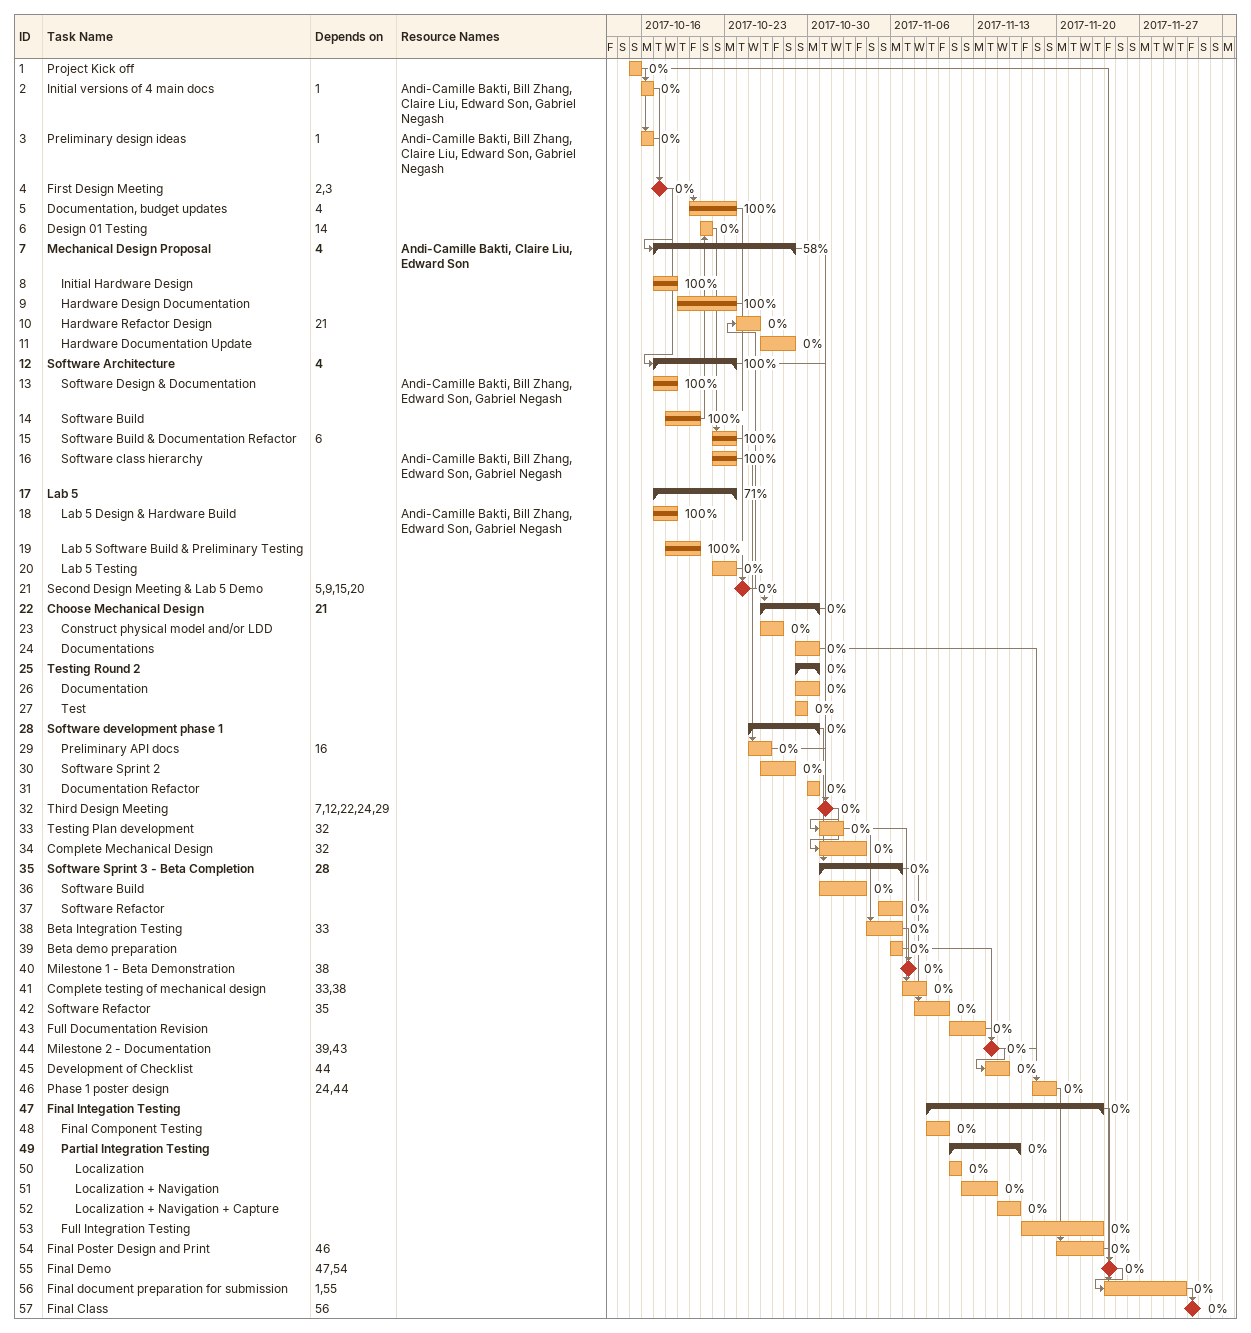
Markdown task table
| ID | Level | Task | Start | Finish | Predecessors | Resources | % complete |
|---|---|---|---|---|---|---|---|
| 1 | 1 | Project Kick off | 2017-10-15 | 2017-10-15 |  |  | 0 |
| 2 | 1 | Initial versions of 4 main docs | 2017-10-16 | 2017-10-16 | 1 | Andi-Camille Bakti, Bill Zhang, Claire Liu, Edward Son, Gabriel Negash | 0 |
| 3 | 1 | Preliminary design ideas | 2017-10-16 | 2017-10-16 | 1 | Andi-Camille Bakti, Bill Zhang, Claire Liu, Edward Son, Gabriel Negash | 0 |
| 4 | 1 | First Design Meeting (milestone) | 2017-10-17 | 2017-10-17 | 2, 3 |  | 0 |
| 5 | 1 | Documentation, budget updates | 2017-10-20 | 2017-10-23 | 4 |  | 100 |
| 6 | 1 | Design 01 Testing | 2017-10-21 | 2017-10-21 | 14 |  | 0 |
| 7 | 1 | **Mechanical Design Proposal** | 2017-10-17 | 2017-10-28 | 4 | Andi-Camille Bakti, Claire Liu, Edward Son | 58 |
| 8 | 2 | Initial Hardware Design | 2017-10-17 | 2017-10-18 |  |  | 100 |
| 9 | 2 | Hardware Design Documentation | 2017-10-19 | 2017-10-23 |  |  | 100 |
| 10 | 2 | Hardware Refactor Design | 2017-10-24 | 2017-10-25 | 21 |  | 0 |
| 11 | 2 | Hardware Documentation Update | 2017-10-26 | 2017-10-28 |  |  | 0 |
| 12 | 1 | **Software Architecture** | 2017-10-17 | 2017-10-23 | 4 |  | 100 |
| 13 | 2 | Software Design & Documentation | 2017-10-17 | 2017-10-18 |  | Andi-Camille Bakti, Bill Zhang, Edward Son, Gabriel Negash | 100 |
| 14 | 2 | Software Build | 2017-10-18 | 2017-10-20 |  |  | 100 |
| 15 | 2 | Software Build & Documentation Refactor | 2017-10-22 | 2017-10-23 | 6 |  | 100 |
| 16 | 2 | Software class hierarchy | 2017-10-22 | 2017-10-23 |  | Andi-Camille Bakti, Bill Zhang, Edward Son, Gabriel Negash | 100 |
| 17 | 1 | **Lab 5** | 2017-10-17 | 2017-10-23 |  |  | 71 |
| 18 | 2 | Lab 5 Design & Hardware Build | 2017-10-17 | 2017-10-18 |  | Andi-Camille Bakti, Bill Zhang, Edward Son, Gabriel Negash | 100 |
| 19 | 2 | Lab 5 Software Build & Preliminary Testing | 2017-10-18 | 2017-10-20 |  |  | 100 |
| 20 | 2 | Lab 5 Testing | 2017-10-22 | 2017-10-23 |  |  | 0 |
| 21 | 1 | Second Design Meeting & Lab 5 Demo (milestone) | 2017-10-24 | 2017-10-24 | 5, 9, 15, 20 |  | 0 |
| 22 | 1 | **Choose Mechanical Design** | 2017-10-26 | 2017-10-30 | 21 |  | 0 |
| 23 | 2 | Construct physical model and/or LDD | 2017-10-26 | 2017-10-27 |  |  | 0 |
| 24 | 2 | Documentations | 2017-10-29 | 2017-10-30 |  |  | 0 |
| 25 | 1 | **Testing Round 2** | 2017-10-29 | 2017-10-30 |  |  | 0 |
| 26 | 2 | Documentation | 2017-10-29 | 2017-10-30 |  |  | 0 |
| 27 | 2 | Test | 2017-10-29 | 2017-10-29 |  |  | 0 |
| 28 | 1 | **Software development phase 1** | 2017-10-25 | 2017-10-30 |  |  | 0 |
| 29 | 2 | Preliminary API docs | 2017-10-25 | 2017-10-26 | 16 |  | 0 |
| 30 | 2 | Software Sprint 2 | 2017-10-26 | 2017-10-28 |  |  | 0 |
| 31 | 2 | Documentation Refactor | 2017-10-30 | 2017-10-30 |  |  | 0 |
| 32 | 1 | Third Design Meeting (milestone) | 2017-10-31 | 2017-10-31 | 7, 12, 22, 24, 29 |  | 0 |
| 33 | 1 | Testing Plan development | 2017-10-31 | 2017-11-01 | 32 |  | 0 |
| 34 | 1 | Complete Mechanical Design | 2017-10-31 | 2017-11-03 | 32 |  | 0 |
| 35 | 1 | **Software Sprint 3 - Beta Completion** | 2017-10-31 | 2017-11-06 | 28 |  | 0 |
| 36 | 2 | Software Build | 2017-10-31 | 2017-11-03 |  |  | 0 |
| 37 | 2 | Software Refactor | 2017-11-05 | 2017-11-06 |  |  | 0 |
| 38 | 1 | Beta Integration Testing | 2017-11-04 | 2017-11-06 | 33 |  | 0 |
| 39 | 1 | Beta demo preparation | 2017-11-06 | 2017-11-06 |  |  | 0 |
| 40 | 1 | Milestone 1 - Beta Demonstration (milestone) | 2017-11-07 | 2017-11-07 | 38 |  | 0 |
| 41 | 1 | Complete testing of mechanical design | 2017-11-07 | 2017-11-08 | 33, 38 |  | 0 |
| 42 | 1 | Software Refactor | 2017-11-08 | 2017-11-10 | 35 |  | 0 |
| 43 | 1 | Full Documentation Revision | 2017-11-11 | 2017-11-13 |  |  | 0 |
| 44 | 1 | Milestone 2 - Documentation (milestone) | 2017-11-14 | 2017-11-14 | 39, 43 |  | 0 |
| 45 | 1 | Development of Checklist | 2017-11-14 | 2017-11-15 | 44 |  | 0 |
| 46 | 1 | Phase 1 poster design | 2017-11-18 | 2017-11-19 | 24, 44 |  | 0 |
| 47 | 1 | **Final Integation Testing** | 2017-11-09 | 2017-11-23 |  |  | 0 |
| 48 | 2 | Final Component Testing | 2017-11-09 | 2017-11-10 |  |  | 0 |
| 49 | 2 | **Partial Integration Testing** | 2017-11-11 | 2017-11-16 |  |  | 0 |
| 50 | 3 | Localization | 2017-11-11 | 2017-11-11 |  |  | 0 |
| 51 | 3 | Localization + Navigation | 2017-11-12 | 2017-11-14 |  |  | 0 |
| 52 | 3 | Localization + Navigation + Capture | 2017-11-15 | 2017-11-16 |  |  | 0 |
| 53 | 2 | Full Integration Testing | 2017-11-17 | 2017-11-23 |  |  | 0 |
| 54 | 1 | Final Poster Design and Print | 2017-11-20 | 2017-11-23 | 46 |  | 0 |
| 55 | 1 | Final Demo (milestone) | 2017-11-24 | 2017-11-24 | 47, 54 |  | 0 |
| 56 | 1 | Final document preparation for submission | 2017-11-24 | 2017-11-30 | 1, 55 |  | 0 |
| 57 | 1 | Final Class (milestone) | 2017-12-01 | 2017-12-01 | 56 |  | 0 |
